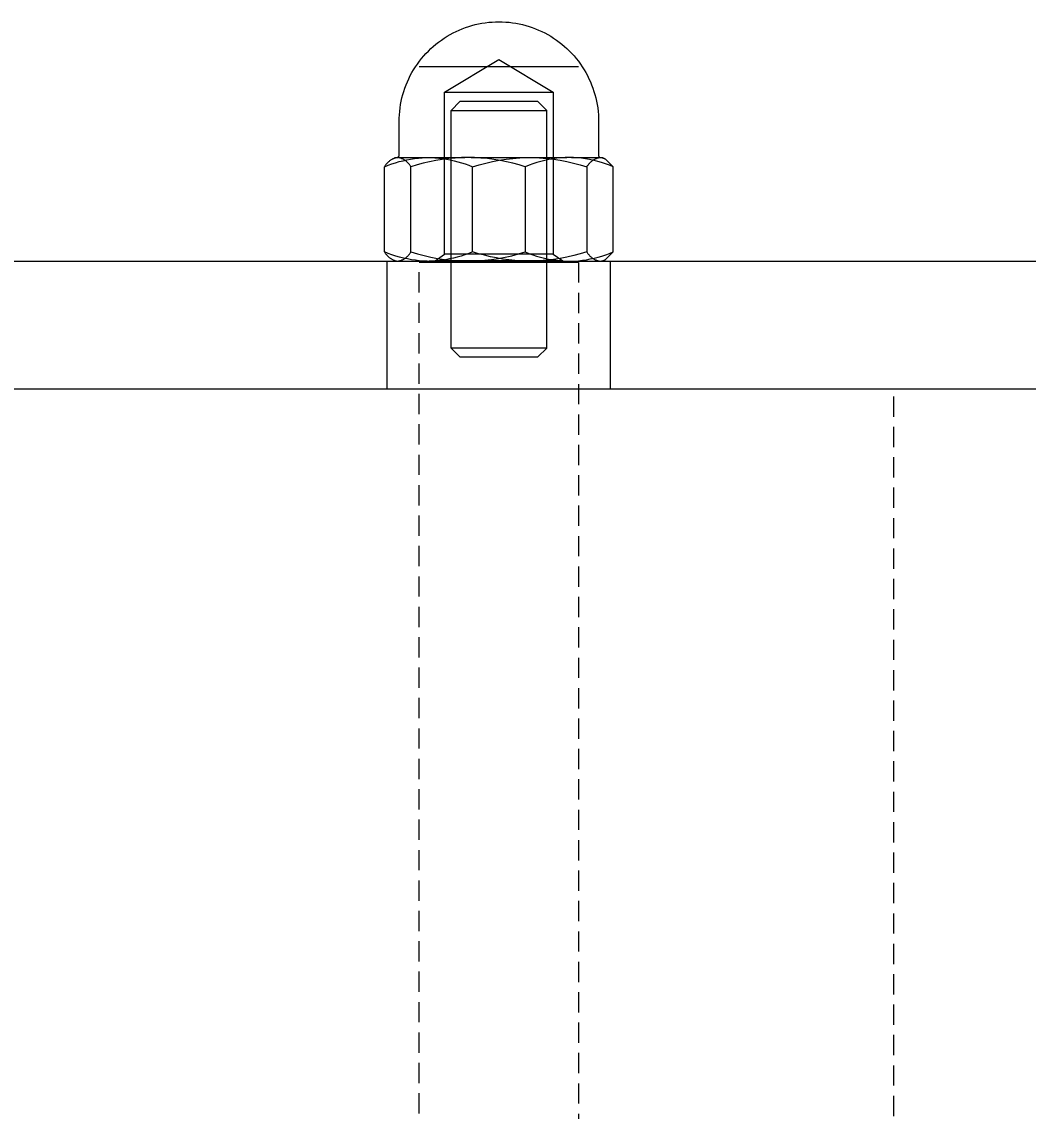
# Model space of a CAD drawing. Header units: millimetres. Extents: x -111 to 4919, y -143 to 3304.
# Drawn here: x 1985.1 to 2048.2, y 2727.3 to 2795.6 of the extents above; entities that cross this region are included whole.
import ezdxf

# ---------------------------------------------------------------- set-up
doc = ezdxf.new("R2010")
doc.units = ezdxf.units.MM
doc.linetypes.add('HIDDEN', pattern=[1.905, 1.27, -0.635])
for name, color, linetype, lineweight in [('ZANO_R', 7, 'Continuous', 0), ('ZANO_R_przerywana', 7, 'HIDDEN', 0), ('ZANO_W', 1, 'Continuous', 0)]:
    doc.layers.add(name, color=color, linetype=linetype, lineweight=lineweight)
doc.styles.add('Arial', font='arial.ttf')
doc.styles.get("Standard").update_dxf_attribs({"font": 'ARIALUNI.TTF'})
doc.dimstyles.new('pl i ang', dxfattribs={"dimtxt": 50, "dimasz": 50, "dimexe": 1.25, "dimexo": 0.625, "dimgap": 10, "dimtad": 1, "dimtoh": 1, "dimtxsty": 'Standard', "dimcen": 2.5, "dimclrd": 1, "dimclre": 1, "dimclrt": 1, "dimadec": 0, "dimazin": 0, "dimtfac": 1, "dimtmove": 0, "dimatfit": 3, "dimfxl": 1, "dimarcsym": 1})

# ---------------------------------------------------------------- blocks, each defined once
blk = doc.blocks.new('*D397')
at = {"layer": 'ZANO_W', "color": 1, "lineweight": -2}
for p, q in [((100.771, 2762.589), (100.771, 2594.86)), ((2106.327, 2762.589), (2106.327, 2594.86)), ((140.771, 2604.86), (2066.327, 2604.86))]:
    blk.add_line(p, q, dxfattribs=at)
at = {"layer": 'ZANO_W', "color": 1}
for points in [[(140.771, 2611.527), (140.771, 2598.193), (100.771, 2604.86)], [(2066.327, 2598.193), (2066.327, 2611.527), (2106.327, 2604.86)]]:
    blk.add_solid(points, dxfattribs=at)
at = {"layer": 'ZANO_W', "color": 1, "insert": (1103.549, 2635.283), "char_height": 40, "attachment_point": 5, "style": 'Arial'}
blk.add_mtext('2006', dxfattribs=at)

msp = doc.modelspace()

# ---------------------------------------------------------------- linework, layer by layer
at = {"layer": 'ZANO_R'}
for p, q in [((2014.159, 2795.531), (2014.371, 2795.556)), ((2014.371, 2795.556), (2014.583, 2795.574)), ((2014.583, 2795.574), (2014.797, 2795.585)), ((2014.797, 2795.585), (2015.01, 2795.589)), ((2015.01, 2795.589), (2015.223, 2795.585)), ((2015.223, 2795.585), (2015.436, 2795.574)), ((2015.436, 2795.574), (2015.649, 2795.556)), ((2015.649, 2795.556), (2015.861, 2795.531)), ((2011.947, 2794.787), (2012.135, 2794.888)), ((2012.135, 2794.888), (2012.326, 2794.983)), ((2012.326, 2794.983), (2012.52, 2795.072)), ((2012.52, 2795.072), (2012.717, 2795.153)), ((2012.717, 2795.153), (2012.917, 2795.228)), ((2012.917, 2795.228), (2013.119, 2795.296)), ((2013.119, 2795.296), (2013.324, 2795.357)), ((2013.324, 2795.357), (2013.53, 2795.411)), ((2013.53, 2795.411), (2013.738, 2795.458)), ((2013.738, 2795.458), (2013.948, 2795.498)), ((2013.948, 2795.498), (2014.159, 2795.531)), ((2015.861, 2795.531), (2016.072, 2795.498)), ((2016.072, 2795.498), (2016.282, 2795.458)), ((2016.282, 2795.458), (2016.49, 2795.411)), ((2016.49, 2795.411), (2016.696, 2795.357)), ((2016.696, 2795.357), (2016.901, 2795.296)), ((2016.901, 2795.296), (2017.103, 2795.228)), ((2017.103, 2795.228), (2017.303, 2795.153)), ((2017.303, 2795.153), (2017.5, 2795.072)), ((2017.5, 2795.072), (2017.694, 2794.983)), ((2017.694, 2794.983), (2017.885, 2794.888)), ((2017.885, 2794.888), (2018.073, 2794.787)), ((2010.902, 2794.05), (2011.066, 2794.187)), ((2011.066, 2794.187), (2011.233, 2794.319)), ((2011.233, 2794.319), (2011.406, 2794.445)), ((2011.406, 2794.445), (2011.582, 2794.565)), ((2011.582, 2794.565), (2011.763, 2794.679)), ((2011.763, 2794.679), (2011.947, 2794.787)), ((2018.073, 2794.787), (2018.257, 2794.679)), ((2018.257, 2794.679), (2018.438, 2794.565)), ((2018.438, 2794.565), (2018.614, 2794.445)), ((2018.614, 2794.445), (2018.786, 2794.319)), ((2018.786, 2794.319), (2018.954, 2794.187)), ((2018.954, 2794.187), (2019.117, 2794.05)), ((2010.299, 2793.447), (2010.442, 2793.605)), ((2010.442, 2793.605), (2010.591, 2793.758)), ((2010.591, 2793.758), (2010.744, 2793.907)), ((2010.744, 2793.907), (2010.902, 2794.05)), ((2019.117, 2794.05), (2019.276, 2793.907)), ((2019.276, 2793.907), (2019.429, 2793.758)), ((2019.429, 2793.758), (2019.578, 2793.605)), ((2019.578, 2793.605), (2019.721, 2793.447)), ((2009.784, 2792.767), (2009.904, 2792.943)), ((2009.904, 2792.943), (2010.03, 2793.115)), ((2010.03, 2793.115), (2010.162, 2793.283)), ((2010.162, 2793.283), (2010.299, 2793.447)), ((2011.612, 2791.19), (2015.01, 2793.232)), ((2015.01, 2793.232), (2018.408, 2791.19)), ((2019.721, 2793.447), (2019.858, 2793.283)), ((2019.858, 2793.283), (2019.99, 2793.115)), ((2019.99, 2793.115), (2020.116, 2792.943)), ((2020.116, 2792.943), (2020.236, 2792.767)), ((2009.366, 2792.023), (2009.461, 2792.214)), ((2009.461, 2792.214), (2009.562, 2792.402)), ((2009.562, 2792.402), (2009.67, 2792.586)), ((2009.67, 2792.586), (2009.784, 2792.767)), ((2010.838, 2792.761), (2010.012, 2792.761)), ((2020.01, 2792.761), (2010.838, 2792.761)), ((2020.008, 2792.761), (2020.01, 2792.761)), ((2020.01, 2792.761), (2020.01, 2792.761)), ((2020.236, 2792.767), (2020.35, 2792.586)), ((2020.35, 2792.586), (2020.458, 2792.402)), ((2020.458, 2792.402), (2020.559, 2792.214)), ((2020.559, 2792.214), (2020.654, 2792.023)), ((2009.121, 2791.432), (2009.196, 2791.632)), ((2009.196, 2791.632), (2009.277, 2791.829)), ((2009.277, 2791.829), (2009.366, 2792.023)), ((2020.654, 2792.023), (2020.743, 2791.829)), ((2020.743, 2791.829), (2020.824, 2791.632)), ((2020.824, 2791.632), (2020.899, 2791.432)), ((2008.891, 2790.611), (2008.938, 2790.819)), ((2008.938, 2790.819), (2008.992, 2791.025)), ((2008.992, 2791.025), (2009.053, 2791.23)), ((2009.053, 2791.23), (2009.121, 2791.432)), ((2011.61, 2791.189), (2011.61, 2791.189)), ((2011.61, 2791.189), (2011.61, 2791.189)), ((2011.61, 2791.189), (2011.61, 2791.189)), ((2011.61, 2791.189), (2011.61, 2791.189)), ((2011.61, 2791.189), (2011.61, 2791.189)), ((2011.61, 2791.189), (2011.611, 2791.189)), ((2011.61, 2781.035), (2011.61, 2791.189)), ((2011.61, 2791.189), (2011.61, 2791.189)), ((2011.611, 2791.189), (2011.614, 2791.189)), ((2011.614, 2791.189), (2011.63, 2791.189)), ((2011.63, 2791.189), (2011.693, 2791.189)), ((2011.693, 2791.189), (2018.41, 2791.189)), ((2018.41, 2791.189), (2018.41, 2781.035)), ((2020.899, 2791.432), (2020.967, 2791.23)), ((2020.967, 2791.23), (2021.028, 2791.025)), ((2021.028, 2791.025), (2021.082, 2790.819)), ((2021.082, 2790.819), (2021.129, 2790.611)), ((2008.793, 2789.978), (2008.818, 2790.19)), ((2008.818, 2790.19), (2008.851, 2790.401)), ((2008.851, 2790.401), (2008.891, 2790.611)), ((2012.564, 2790.589), (2012.011, 2790.036)), ((2015.01, 2790.589), (2012.564, 2790.589)), ((2017.455, 2790.589), (2015.01, 2790.589)), ((2017.455, 2790.589), (2018.008, 2790.036)), ((2021.129, 2790.611), (2021.169, 2790.401)), ((2021.169, 2790.401), (2021.202, 2790.19)), ((2021.202, 2790.19), (2021.227, 2789.978)), ((2008.76, 2789.339), (2008.764, 2789.552)), ((2008.764, 2789.552), (2008.775, 2789.766)), ((2008.775, 2789.766), (2008.793, 2789.978)), ((2012.01, 2790.035), (2015.01, 2790.035)), ((2012.01, 2775.144), (2012.01, 2790.035)), ((2015.01, 2790.035), (2018.01, 2790.035)), ((2018.01, 2775.144), (2018.01, 2790.035)), ((2021.227, 2789.978), (2021.245, 2789.766)), ((2021.245, 2789.766), (2021.256, 2789.552)), ((2021.256, 2789.552), (2021.26, 2789.339)), ((2008.76, 2787.209), (2008.76, 2789.339)), ((2021.26, 2789.339), (2021.26, 2787.209)), ((2007.956, 2786.674), (2007.932, 2786.643)), ((2007.982, 2786.705), (2007.956, 2786.674)), ((2008.009, 2786.735), (2007.982, 2786.705)), ((2008.037, 2786.763), (2008.009, 2786.735)), ((2008.066, 2786.791), (2008.037, 2786.763)), ((2008.096, 2786.818), (2008.066, 2786.791)), ((2008.07, 2786.599), (2008.3, 2786.682)), ((2008.127, 2786.844), (2008.096, 2786.818)), ((2008.158, 2786.869), (2008.127, 2786.844)), ((2008.191, 2786.892), (2008.158, 2786.869)), ((2008.224, 2786.915), (2008.191, 2786.892)), ((2008.258, 2786.936), (2008.224, 2786.915)), ((2008.292, 2786.956), (2008.258, 2786.936)), ((2008.328, 2786.975), (2008.292, 2786.956)), ((2008.3, 2786.682), (2008.532, 2786.757)), ((2008.364, 2786.993), (2008.328, 2786.975)), ((2008.357, 2787.001), (2008.51, 2787.089)), ((2008.4, 2787.01), (2008.364, 2786.993)), ((2008.438, 2787.025), (2008.4, 2787.01)), ((2008.475, 2787.039), (2008.438, 2787.025)), ((2008.513, 2787.052), (2008.475, 2787.039)), ((2008.51, 2787.089), (2008.51, 2787.089)), ((2008.51, 2787.089), (2008.51, 2787.089)), ((2008.51, 2787.089), (2008.51, 2787.089)), ((2008.51, 2787.089), (2008.51, 2787.089)), ((2008.51, 2787.089), (2008.51, 2787.089)), ((2008.51, 2787.089), (2008.512, 2787.089)), ((2008.512, 2787.089), (2008.517, 2787.089)), ((2008.552, 2787.063), (2008.513, 2787.052)), ((2008.517, 2787.089), (2008.539, 2787.089)), ((2008.532, 2786.757), (2008.767, 2786.826)), ((2008.539, 2787.089), (2008.628, 2787.089)), ((2008.591, 2787.073), (2008.552, 2787.063)), ((2008.63, 2787.082), (2008.591, 2787.073)), ((2008.669, 2787.089), (2008.63, 2787.082)), ((2008.65, 2787.091), (2008.654, 2787.091)), ((2008.654, 2787.091), (2008.658, 2787.091)), ((2008.658, 2787.091), (2008.662, 2787.092)), ((2008.662, 2787.092), (2008.666, 2787.093)), ((2008.666, 2787.093), (2008.67, 2787.094)), ((2008.709, 2787.082), (2008.669, 2787.089)), ((2008.67, 2787.094), (2008.674, 2787.095)), ((2008.674, 2787.095), (2008.678, 2787.096)), ((2008.678, 2787.096), (2008.682, 2787.097)), ((2008.682, 2787.097), (2008.685, 2787.099)), ((2008.685, 2787.099), (2008.689, 2787.1)), ((2008.689, 2787.1), (2008.693, 2787.102)), ((2008.693, 2787.102), (2008.696, 2787.104)), ((2008.696, 2787.104), (2008.7, 2787.106)), ((2008.7, 2787.106), (2008.703, 2787.108)), ((2008.703, 2787.108), (2008.707, 2787.11)), ((2008.707, 2787.11), (2008.71, 2787.112)), ((2008.748, 2787.073), (2008.709, 2787.082)), ((2008.71, 2787.112), (2008.713, 2787.114)), ((2008.713, 2787.114), (2008.717, 2787.117)), ((2008.716, 2787.089), (2012.885, 2787.089)), ((2008.717, 2787.117), (2008.72, 2787.12)), ((2008.72, 2787.12), (2008.723, 2787.122)), ((2008.723, 2787.122), (2008.726, 2787.125)), ((2008.726, 2787.125), (2008.728, 2787.128)), ((2008.728, 2787.128), (2008.731, 2787.131)), ((2008.731, 2787.131), (2008.734, 2787.134)), ((2008.734, 2787.134), (2008.736, 2787.137)), ((2008.736, 2787.137), (2008.739, 2787.141)), ((2008.739, 2787.141), (2008.741, 2787.144)), ((2008.741, 2787.144), (2008.743, 2787.147)), ((2008.743, 2787.147), (2008.745, 2787.151)), ((2008.745, 2787.151), (2008.747, 2787.154)), ((2008.747, 2787.154), (2008.749, 2787.158)), ((2008.787, 2787.063), (2008.748, 2787.073)), ((2008.749, 2787.158), (2008.75, 2787.162)), ((2008.75, 2787.162), (2008.752, 2787.166)), ((2008.752, 2787.166), (2008.753, 2787.169)), ((2008.753, 2787.169), (2008.755, 2787.173)), ((2008.755, 2787.173), (2008.756, 2787.177)), ((2008.756, 2787.177), (2008.757, 2787.181)), ((2008.757, 2787.181), (2008.758, 2787.185)), ((2008.758, 2787.189), (2008.759, 2787.193)), ((2008.758, 2787.185), (2008.758, 2787.189)), ((2008.759, 2787.197), (2008.76, 2787.201)), ((2008.759, 2787.193), (2008.759, 2787.197)), ((2008.76, 2787.205), (2008.76, 2787.209)), ((2008.76, 2787.201), (2008.76, 2787.205)), ((2008.767, 2786.826), (2009.004, 2786.886)), ((2008.825, 2787.051), (2008.787, 2787.063)), ((2008.863, 2787.039), (2008.825, 2787.051)), ((2008.901, 2787.025), (2008.863, 2787.039)), ((2008.938, 2787.009), (2008.901, 2787.025)), ((2008.975, 2786.993), (2008.938, 2787.009)), ((2009.011, 2786.975), (2008.975, 2786.993)), ((2009.004, 2786.886), (2009.242, 2786.939)), ((2009.046, 2786.956), (2009.011, 2786.975)), ((2009.081, 2786.936), (2009.046, 2786.956)), ((2009.115, 2786.915), (2009.081, 2786.936)), ((2009.148, 2786.892), (2009.115, 2786.915)), ((2009.18, 2786.868), (2009.148, 2786.892)), ((2009.212, 2786.844), (2009.18, 2786.868)), ((2009.243, 2786.818), (2009.212, 2786.844)), ((2009.242, 2786.939), (2009.482, 2786.984)), ((2009.272, 2786.791), (2009.243, 2786.818)), ((2009.301, 2786.763), (2009.272, 2786.791)), ((2009.329, 2786.734), (2009.301, 2786.763)), ((2009.356, 2786.705), (2009.329, 2786.734)), ((2009.382, 2786.674), (2009.356, 2786.705)), ((2009.407, 2786.642), (2009.382, 2786.674)), ((2009.482, 2786.984), (2009.724, 2787.022)), ((2009.724, 2787.022), (2009.966, 2787.051)), ((2010.274, 2786.729), (2009.883, 2786.625)), ((2009.966, 2787.051), (2010.209, 2787.073)), ((2010.209, 2787.073), (2010.453, 2787.087)), ((2010.668, 2786.82), (2010.274, 2786.729)), ((2011.066, 2786.898), (2010.668, 2786.82)), ((2010.753, 2787.087), (2010.996, 2787.073)), ((2010.996, 2787.073), (2011.239, 2787.051)), ((2011.465, 2786.963), (2011.066, 2786.898)), ((2011.239, 2787.051), (2011.481, 2787.021)), ((2011.867, 2787.014), (2011.465, 2786.963)), ((2011.481, 2787.021), (2011.722, 2786.984)), ((2011.722, 2786.984), (2011.962, 2786.938)), ((2012.27, 2787.053), (2011.867, 2787.014)), ((2011.962, 2786.938), (2012.2, 2786.886)), ((2012.2, 2786.886), (2012.436, 2786.825)), ((2012.674, 2787.077), (2012.27, 2787.053)), ((2012.436, 2786.825), (2012.671, 2786.757)), ((2012.671, 2786.757), (2012.902, 2786.682)), ((2013.078, 2787.089), (2012.674, 2787.077)), ((2012.902, 2786.682), (2013.132, 2786.599)), ((2013.483, 2787.077), (2013.078, 2787.089)), ((2013.274, 2787.089), (2019.267, 2787.089)), ((2013.887, 2787.053), (2013.483, 2787.077)), ((2013.771, 2786.632), (2014.188, 2786.741)), ((2014.29, 2787.014), (2013.887, 2787.053)), ((2014.188, 2786.741), (2014.609, 2786.836)), ((2014.691, 2786.963), (2014.29, 2787.014)), ((2014.609, 2786.836), (2015.032, 2786.915)), ((2015.091, 2786.898), (2014.691, 2786.963)), ((2015.032, 2786.915), (2015.458, 2786.981)), ((2015.488, 2786.82), (2015.091, 2786.898)), ((2015.458, 2786.981), (2015.886, 2787.031)), ((2015.883, 2786.729), (2015.488, 2786.82)), ((2016.274, 2786.625), (2015.883, 2786.729)), ((2015.886, 2787.031), (2016.316, 2787.067)), ((2016.316, 2787.067), (2016.746, 2787.087)), ((2017.143, 2786.691), (2016.901, 2786.604)), ((2017.135, 2787.087), (2017.566, 2787.067)), ((2017.389, 2786.77), (2017.143, 2786.691)), ((2017.637, 2786.84), (2017.389, 2786.77)), ((2017.566, 2787.067), (2017.996, 2787.031)), ((2017.887, 2786.902), (2017.637, 2786.84)), ((2018.139, 2786.955), (2017.887, 2786.902)), ((2017.996, 2787.031), (2018.424, 2786.981)), ((2018.393, 2787), (2018.139, 2786.955)), ((2018.648, 2787.035), (2018.393, 2787)), ((2018.424, 2786.981), (2018.85, 2786.916)), ((2018.904, 2787.062), (2018.648, 2787.035)), ((2018.85, 2786.916), (2019.274, 2786.836)), ((2019.161, 2787.08), (2018.904, 2787.062)), ((2019.419, 2787.089), (2019.161, 2787.08)), ((2019.274, 2786.836), (2019.695, 2786.741)), ((2019.677, 2787.08), (2019.419, 2787.089)), ((2019.567, 2787.089), (2021.51, 2787.089)), ((2019.934, 2787.062), (2019.677, 2787.08)), ((2019.695, 2786.741), (2020.112, 2786.632)), ((2020.19, 2787.035), (2019.934, 2787.062)), ((2020.445, 2787), (2020.19, 2787.035)), ((2020.699, 2786.955), (2020.445, 2787)), ((2020.623, 2786.651), (2020.65, 2786.685)), ((2020.65, 2786.685), (2020.679, 2786.717)), ((2020.679, 2786.717), (2020.709, 2786.749)), ((2020.951, 2786.902), (2020.699, 2786.955)), ((2020.709, 2786.749), (2020.739, 2786.779)), ((2020.739, 2786.779), (2020.771, 2786.808)), ((2020.771, 2786.808), (2020.804, 2786.836)), ((2020.804, 2786.836), (2020.838, 2786.863)), ((2020.838, 2786.863), (2020.873, 2786.889)), ((2020.873, 2786.889), (2020.908, 2786.914)), ((2020.908, 2786.914), (2020.945, 2786.937)), ((2020.945, 2786.937), (2020.982, 2786.959)), ((2021.201, 2786.84), (2020.951, 2786.902)), ((2020.982, 2786.959), (2021.02, 2786.98)), ((2021.02, 2786.98), (2021.059, 2787)), ((2021.059, 2787), (2021.098, 2787.018)), ((2021.098, 2787.018), (2021.138, 2787.034)), ((2021.138, 2787.034), (2021.178, 2787.05)), ((2021.178, 2787.05), (2021.219, 2787.063)), ((2021.449, 2786.77), (2021.201, 2786.84)), ((2021.219, 2787.063), (2021.261, 2787.076)), ((2021.26, 2787.209), (2021.26, 2787.205)), ((2021.26, 2787.205), (2021.26, 2787.201)), ((2021.26, 2787.201), (2021.261, 2787.197)), ((2021.261, 2787.197), (2021.261, 2787.193)), ((2021.261, 2787.193), (2021.262, 2787.188)), ((2021.261, 2787.076), (2021.303, 2787.087)), ((2021.262, 2787.188), (2021.263, 2787.184)), ((2021.263, 2787.184), (2021.263, 2787.18)), ((2021.263, 2787.18), (2021.264, 2787.176)), ((2021.264, 2787.176), (2021.266, 2787.172)), ((2021.266, 2787.172), (2021.267, 2787.168)), ((2021.267, 2787.168), (2021.268, 2787.165)), ((2021.268, 2787.165), (2021.27, 2787.161)), ((2021.27, 2787.161), (2021.272, 2787.157)), ((2021.272, 2787.157), (2021.274, 2787.153)), ((2021.274, 2787.153), (2021.276, 2787.15)), ((2021.276, 2787.15), (2021.278, 2787.146)), ((2021.278, 2787.146), (2021.28, 2787.143)), ((2021.28, 2787.143), (2021.282, 2787.139)), ((2021.282, 2787.139), (2021.285, 2787.136)), ((2021.285, 2787.136), (2021.287, 2787.133)), ((2021.287, 2787.133), (2021.29, 2787.13)), ((2021.29, 2787.13), (2021.293, 2787.127)), ((2021.293, 2787.127), (2021.296, 2787.124)), ((2021.296, 2787.124), (2021.299, 2787.121)), ((2021.299, 2787.121), (2021.302, 2787.118)), ((2021.302, 2787.118), (2021.305, 2787.115)), ((2021.305, 2787.115), (2021.308, 2787.113)), ((2021.308, 2787.113), (2021.312, 2787.11)), ((2021.312, 2787.11), (2021.315, 2787.108)), ((2021.315, 2787.108), (2021.319, 2787.106)), ((2021.319, 2787.106), (2021.322, 2787.104)), ((2021.322, 2787.104), (2021.326, 2787.102)), ((2021.326, 2787.102), (2021.33, 2787.1)), ((2021.33, 2787.1), (2021.333, 2787.098)), ((2021.333, 2787.098), (2021.337, 2787.097)), ((2021.337, 2787.097), (2021.341, 2787.096)), ((2021.341, 2787.096), (2021.345, 2787.094)), ((2021.345, 2787.094), (2021.349, 2787.093)), ((2021.349, 2787.093), (2021.353, 2787.092)), ((2021.353, 2787.092), (2021.357, 2787.091)), ((2021.392, 2787.087), (2021.414, 2787.085)), ((2021.414, 2787.085), (2021.436, 2787.082)), ((2021.436, 2787.082), (2021.458, 2787.078)), ((2021.695, 2786.691), (2021.449, 2786.77)), ((2021.458, 2787.078), (2021.48, 2787.073)), ((2021.48, 2787.073), (2021.502, 2787.067)), ((2021.502, 2787.067), (2021.523, 2787.061)), ((2021.51, 2787.089), (2021.673, 2786.995)), ((2021.523, 2787.061), (2021.544, 2787.054)), ((2021.544, 2787.054), (2021.565, 2787.047)), ((2021.565, 2787.047), (2021.586, 2787.039)), ((2021.586, 2787.039), (2021.606, 2787.03)), ((2021.606, 2787.03), (2021.627, 2787.02)), ((2021.627, 2787.02), (2021.646, 2787.01)), ((2021.646, 2787.01), (2021.666, 2786.999)), ((2021.673, 2786.995), (2022.176, 2786.508)), ((2021.937, 2786.604), (2021.695, 2786.691)), ((2007.843, 2786.508), (2008.07, 2786.599)), ((2007.864, 2786.543), (2007.843, 2786.508)), ((2007.843, 2781.17), (2007.843, 2786.508)), ((2007.885, 2786.577), (2007.864, 2786.543)), ((2007.908, 2786.61), (2007.885, 2786.577)), ((2007.932, 2786.643), (2007.908, 2786.61)), ((2009.431, 2786.61), (2009.407, 2786.642)), ((2009.453, 2786.577), (2009.431, 2786.61)), ((2009.475, 2786.543), (2009.453, 2786.577)), ((2009.495, 2786.508), (2009.475, 2786.543)), ((2009.883, 2786.625), (2009.495, 2786.508)), ((2009.495, 2781.17), (2009.495, 2786.508)), ((2013.132, 2786.599), (2013.358, 2786.508)), ((2013.358, 2786.508), (2013.771, 2786.632)), ((2013.358, 2781.17), (2013.358, 2786.508)), ((2016.662, 2786.508), (2016.274, 2786.625)), ((2016.901, 2786.604), (2016.662, 2786.508)), ((2016.662, 2786.508), (2016.662, 2781.17)), ((2020.112, 2786.632), (2020.525, 2786.508)), ((2020.525, 2786.508), (2020.547, 2786.545)), ((2020.525, 2786.508), (2020.525, 2781.17)), ((2020.547, 2786.545), (2020.571, 2786.582)), ((2020.571, 2786.582), (2020.596, 2786.617)), ((2020.596, 2786.617), (2020.623, 2786.651)), ((2022.176, 2786.508), (2021.937, 2786.604)), ((2022.176, 2781.17), (2022.176, 2786.508)), ((1799.342, 2780.589), (2103.398, 2780.589)), ((2008.076, 2781.077), (2007.843, 2781.17)), ((2007.843, 2781.17), (2007.865, 2781.134)), ((2007.865, 2781.134), (2007.887, 2781.099)), ((2007.887, 2781.099), (2007.91, 2781.065)), ((2007.91, 2781.065), (2007.935, 2781.032)), ((2007.935, 2781.032), (2007.96, 2781)), ((2007.96, 2781), (2007.987, 2780.969)), ((2007.987, 2780.969), (2008.015, 2780.938)), ((2008.01, 2772.589), (2008.01, 2780.589)), ((2008.015, 2780.938), (2008.044, 2780.909)), ((2008.044, 2780.909), (2008.074, 2780.881)), ((2008.074, 2780.881), (2008.105, 2780.853)), ((2008.312, 2780.992), (2008.076, 2781.077)), ((2008.105, 2780.853), (2008.137, 2780.827)), ((2008.137, 2780.827), (2008.169, 2780.802)), ((2008.169, 2780.802), (2008.203, 2780.778)), ((2008.203, 2780.778), (2008.237, 2780.755)), ((2008.237, 2780.755), (2008.273, 2780.734)), ((2008.273, 2780.734), (2008.308, 2780.713)), ((2008.308, 2780.713), (2008.345, 2780.694)), ((2008.551, 2780.914), (2008.312, 2780.992)), ((2008.345, 2780.694), (2008.382, 2780.676)), ((2008.51, 2780.589), (2008.357, 2780.678)), ((2008.382, 2780.676), (2008.42, 2780.66)), ((2008.42, 2780.66), (2008.458, 2780.645)), ((2008.458, 2780.645), (2008.497, 2780.631)), ((2008.497, 2780.631), (2008.536, 2780.618)), ((2008.536, 2780.618), (2008.576, 2780.607)), ((2008.792, 2780.845), (2008.551, 2780.914)), ((2008.576, 2780.607), (2008.616, 2780.598)), ((2008.616, 2780.598), (2008.657, 2780.589)), ((2008.669, 2780.589), (2008.709, 2780.596)), ((2008.709, 2780.596), (2008.748, 2780.605)), ((2008.748, 2780.605), (2008.787, 2780.615)), ((2008.787, 2780.615), (2008.825, 2780.627)), ((2009.035, 2780.784), (2008.792, 2780.845)), ((2008.825, 2780.627), (2008.863, 2780.639)), ((2008.863, 2780.639), (2008.901, 2780.653)), ((2008.901, 2780.653), (2008.938, 2780.669)), ((2008.938, 2780.669), (2008.975, 2780.685)), ((2008.975, 2780.685), (2009.011, 2780.703)), ((2009.011, 2780.703), (2009.046, 2780.722)), ((2009.28, 2780.731), (2009.035, 2780.784)), ((2009.046, 2780.722), (2009.081, 2780.742)), ((2009.081, 2780.742), (2009.115, 2780.763)), ((2009.115, 2780.763), (2009.148, 2780.786)), ((2009.148, 2780.786), (2009.18, 2780.81)), ((2009.18, 2780.81), (2009.212, 2780.834)), ((2009.212, 2780.834), (2009.243, 2780.86)), ((2009.243, 2780.86), (2009.272, 2780.887)), ((2009.272, 2780.887), (2009.301, 2780.915)), ((2009.527, 2780.686), (2009.28, 2780.731)), ((2009.301, 2780.915), (2009.329, 2780.944)), ((2009.329, 2780.944), (2009.356, 2780.973)), ((2009.356, 2780.973), (2009.382, 2781.004)), ((2009.382, 2781.004), (2009.407, 2781.036)), ((2009.407, 2781.036), (2009.431, 2781.068)), ((2009.431, 2781.068), (2009.453, 2781.101)), ((2009.453, 2781.101), (2009.475, 2781.135)), ((2009.475, 2781.135), (2009.495, 2781.17)), ((2009.495, 2781.17), (2009.908, 2781.046)), ((2009.775, 2780.65), (2009.527, 2780.686)), ((2010.024, 2780.621), (2009.775, 2780.65)), ((2009.908, 2781.046), (2010.326, 2780.937)), ((2010.274, 2780.601), (2010.024, 2780.621)), ((2010.525, 2780.589), (2010.274, 2780.601)), ((2010.326, 2780.937), (2010.747, 2780.842)), ((2010.813, 2780.593), (2010.65, 2780.589)), ((2010.747, 2780.842), (2011.171, 2780.762)), ((2010.977, 2780.601), (2010.813, 2780.593)), ((2011.14, 2780.613), (2010.977, 2780.601)), ((2011.01, 2780.614), (2011.01, 2780.615)), ((2011.011, 2780.614), (2011.01, 2780.614)), ((2011.01, 2780.614), (2011.01, 2780.614)), ((2011.01, 2780.614), (2011.01, 2780.614)), ((2011.01, 2780.614), (2011.01, 2780.614)), ((2011.01, 2780.614), (2011.01, 2780.614)), ((2011.01, 2780.614), (2011.01, 2780.614)), ((2011.01, 2780.589), (2011.01, 2780.614)), ((2011.015, 2780.614), (2011.011, 2780.614)), ((2011.012, 2780.616), (2011.61, 2781.035)), ((2011.034, 2780.614), (2011.015, 2780.614)), ((2011.108, 2780.614), (2011.034, 2780.614)), ((2019.01, 2780.614), (2011.108, 2780.614)), ((2011.417, 2780.646), (2011.166, 2780.615)), ((2011.171, 2780.762), (2011.597, 2780.697)), ((2011.666, 2780.684), (2011.417, 2780.646)), ((2011.597, 2780.697), (2012.026, 2780.647)), ((2011.611, 2781.035), (2011.61, 2781.035)), ((2011.61, 2781.035), (2011.61, 2781.035)), ((2011.61, 2781.035), (2011.61, 2781.035)), ((2011.61, 2781.035), (2011.61, 2781.035)), ((2011.61, 2781.035), (2011.61, 2781.035)), ((2011.61, 2781.035), (2011.61, 2781.035)), ((2011.614, 2781.035), (2011.611, 2781.035)), ((2011.63, 2781.035), (2011.614, 2781.035)), ((2011.693, 2781.035), (2011.63, 2781.035)), ((2011.913, 2780.731), (2011.666, 2780.684)), ((2018.41, 2781.035), (2011.693, 2781.035)), ((2012.16, 2780.785), (2011.913, 2780.731)), ((2012.026, 2780.647), (2012.456, 2780.611)), ((2012.404, 2780.846), (2012.16, 2780.785)), ((2012.646, 2780.916), (2012.404, 2780.846)), ((2012.456, 2780.611), (2012.887, 2780.591)), ((2012.886, 2780.993), (2012.646, 2780.916)), ((2013.124, 2781.078), (2012.886, 2780.993)), ((2013.358, 2781.17), (2013.124, 2781.078)), ((2013.261, 2780.591), (2013.693, 2780.611)), ((2013.729, 2781.058), (2013.358, 2781.17)), ((2013.693, 2780.611), (2014.125, 2780.646)), ((2014.104, 2780.958), (2013.729, 2781.058)), ((2014.481, 2780.869), (2014.104, 2780.958)), ((2014.125, 2780.646), (2014.554, 2780.696)), ((2014.861, 2780.793), (2014.481, 2780.869)), ((2014.554, 2780.696), (2014.982, 2780.762)), ((2015.243, 2780.728), (2014.861, 2780.793)), ((2014.982, 2780.762), (2015.407, 2780.842)), ((2015.627, 2780.676), (2015.243, 2780.728)), ((2015.407, 2780.842), (2015.829, 2780.936)), ((2016.012, 2780.635), (2015.627, 2780.676)), ((2015.829, 2780.936), (2016.247, 2781.046)), ((2016.399, 2780.607), (2016.012, 2780.635)), ((2016.247, 2781.046), (2016.662, 2781.17)), ((2016.786, 2780.59), (2016.399, 2780.607)), ((2016.662, 2781.17), (2016.897, 2781.076)), ((2016.897, 2781.076), (2017.135, 2780.99)), ((2017.135, 2780.99), (2017.376, 2780.912)), ((2017.576, 2780.612), (2017.147, 2780.591)), ((2017.376, 2780.912), (2017.62, 2780.842)), ((2018.004, 2780.648), (2017.576, 2780.612)), ((2017.62, 2780.842), (2017.865, 2780.781)), ((2017.865, 2780.781), (2018.113, 2780.728)), ((2018.431, 2780.698), (2018.004, 2780.648)), ((2018.113, 2780.728), (2018.362, 2780.683)), ((2018.362, 2780.683), (2018.613, 2780.647)), ((2018.41, 2781.035), (2019.008, 2780.616)), ((2018.856, 2780.763), (2018.431, 2780.698)), ((2018.613, 2780.647), (2018.865, 2780.619)), ((2019.278, 2780.843), (2018.856, 2780.763)), ((2018.865, 2780.619), (2019.117, 2780.6)), ((2019.01, 2780.614), (2019.01, 2780.589)), ((2019.117, 2780.6), (2019.37, 2780.589)), ((2019.697, 2780.938), (2019.278, 2780.843)), ((2019.495, 2780.589), (2019.745, 2780.601)), ((2020.113, 2781.046), (2019.697, 2780.938)), ((2019.745, 2780.601), (2019.995, 2780.621)), ((2019.995, 2780.621), (2020.245, 2780.65)), ((2020.525, 2781.17), (2020.113, 2781.046)), ((2020.245, 2780.65), (2020.493, 2780.686)), ((2020.493, 2780.686), (2020.74, 2780.731)), ((2020.525, 2781.17), (2020.545, 2781.135)), ((2020.545, 2781.135), (2020.567, 2781.101)), ((2020.567, 2781.101), (2020.589, 2781.068)), ((2020.589, 2781.068), (2020.613, 2781.035)), ((2020.613, 2781.035), (2020.638, 2781.004)), ((2020.638, 2781.004), (2020.664, 2780.973)), ((2020.664, 2780.973), (2020.69, 2780.943)), ((2020.69, 2780.943), (2020.718, 2780.915)), ((2020.718, 2780.915), (2020.747, 2780.887)), ((2020.74, 2780.731), (2020.985, 2780.784)), ((2020.747, 2780.887), (2020.777, 2780.86)), ((2020.777, 2780.86), (2020.808, 2780.834)), ((2020.808, 2780.834), (2020.839, 2780.809)), ((2020.839, 2780.809), (2020.872, 2780.786)), ((2020.872, 2780.786), (2020.905, 2780.763)), ((2020.905, 2780.763), (2020.939, 2780.742)), ((2020.939, 2780.742), (2020.974, 2780.722)), ((2020.974, 2780.722), (2021.009, 2780.703)), ((2020.985, 2780.784), (2021.228, 2780.845)), ((2021.009, 2780.703), (2021.045, 2780.685)), ((2021.045, 2780.685), (2021.082, 2780.668)), ((2021.082, 2780.668), (2021.119, 2780.653)), ((2021.119, 2780.653), (2021.157, 2780.639)), ((2021.157, 2780.639), (2021.195, 2780.626)), ((2021.195, 2780.626), (2021.233, 2780.615)), ((2021.228, 2780.845), (2021.469, 2780.914)), ((2021.233, 2780.615), (2021.272, 2780.605)), ((2021.272, 2780.605), (2021.311, 2780.596)), ((2021.311, 2780.596), (2021.351, 2780.589)), ((2021.363, 2780.589), (2021.385, 2780.59)), ((2021.385, 2780.59), (2021.406, 2780.592)), ((2021.406, 2780.592), (2021.427, 2780.595)), ((2021.427, 2780.595), (2021.448, 2780.598)), ((2021.448, 2780.598), (2021.469, 2780.603)), ((2021.469, 2780.914), (2021.708, 2780.992)), ((2021.469, 2780.603), (2021.489, 2780.607)), ((2021.489, 2780.607), (2021.51, 2780.613)), ((2021.673, 2780.683), (2021.51, 2780.589)), ((2021.51, 2780.613), (2021.53, 2780.619)), ((2021.53, 2780.619), (2021.55, 2780.625)), ((2021.55, 2780.625), (2021.57, 2780.633)), ((2021.57, 2780.633), (2021.59, 2780.641)), ((2021.59, 2780.641), (2021.609, 2780.65)), ((2021.609, 2780.65), (2021.629, 2780.659)), ((2021.629, 2780.659), (2021.647, 2780.669)), ((2021.647, 2780.669), (2021.666, 2780.679)), ((2021.673, 2780.684), (2022.176, 2781.17)), ((2021.708, 2780.992), (2021.943, 2781.077)), ((2021.943, 2781.077), (2022.176, 2781.17)), ((2022.01, 2772.589), (2022.01, 2780.589)), ((2010.838, 2780.517), (2010.012, 2780.517)), ((2020.01, 2780.517), (2010.838, 2780.517)), ((2020.008, 2780.517), (2020.01, 2780.517)), ((2020.01, 2780.517), (2020.01, 2780.517)), ((2015.01, 2775.144), (2012.01, 2775.144)), ((2012.564, 2774.589), (2012.011, 2775.142)), ((2018.01, 2775.144), (2015.01, 2775.144)), ((2017.455, 2774.589), (2018.008, 2775.142)), ((2012.564, 2774.589), (2015.01, 2774.589)), ((2015.01, 2774.589), (2017.455, 2774.589)), ((1792.271, 2772.589), (2216.535, 2772.589))]:
    msp.add_line(p, q, dxfattribs=at)
msp.add_lwpolyline([(-111.344, 2772.589), (4918.605, 2772.589)], dxfattribs=at)
at = {"layer": 'ZANO_R_przerywana'}
for p, q in [((2010.01, 2660.517), (2010.01, 2780.517)), ((2020.01, 2780.517), (2020.01, 2660.517)), ((2039.759, 2513.675), (2039.759, 2772.589))]:
    msp.add_line(p, q, dxfattribs=at)

# ---------------------------------------------------------------- dimensions: what is measured, and where the dimension line sits
at = {"layer": 'ZANO_W'}
dim = msp.add_linear_dim(base=(2106.327, 2604.86), p1=(100.771, 2772.589), p2=(2106.327, 2772.589), dimstyle='pl i ang', override={"dimtxt": 40, "dimasz": 40, "dimexe": 10, "dimexo": 10, "dimtoh": 0, "dimdec": 0, "dimtxsty": 'Arial', "dimtdec": 0, "dimtmove": 1}, dxfattribs=at)
dim.commit()
dim.dimension.update_dxf_attribs({"geometry": '*D397', "text_midpoint": (1103.549, 2635.283)})

doc.saveas('drawing.dxf')
